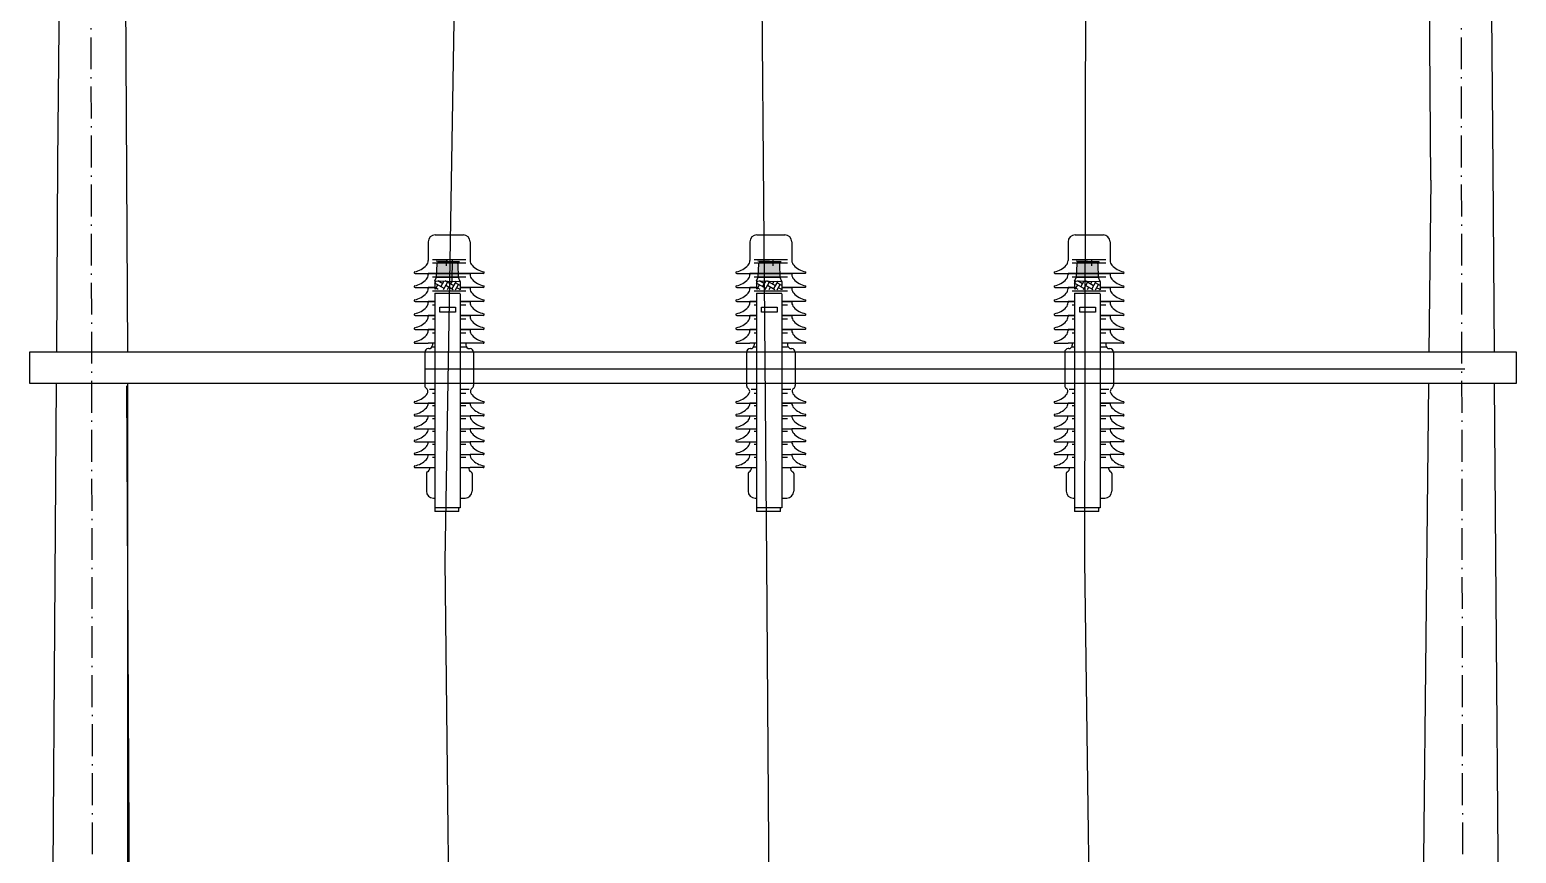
# Model space of a CAD drawing. Header units: inches. Extents: x -246336 to 136055, y -106871 to 69513.
# Drawn here: x -154760 to -151957, y 14351 to 15904 of the extents above; entities that cross this region are included whole.
import ezdxf

# ---------------------------------------------------------------- set-up
doc = ezdxf.new("R2010")
doc.units = ezdxf.units.IN
doc.header["$MEASUREMENT"] = 0
doc.linetypes.add('ACAD_ISO10W100', pattern=[18.5, 12, -3, 0.5, -3])
doc.layers.add('Layer1', color=7, linetype='Continuous')
doc.layers.add('XA-TT1', color=7, linetype='Continuous')

msp = doc.modelspace()

# ---------------------------------------------------------------- hatches: boundary and pattern name
for points in [[(-153952.06, 15461.819, 0.40642035), (-153953.707, 15463.422, -0.00661731), (-153953.663, 15463.422), (-153968.969, 15463.827, -0.00520462), (-153971.719, 15463.9), (-153989.774, 15464.378, 0.42199259), (-153991.465, 15462.731, -0.01423966), (-153991.462, 15462.825), (-153992.926, 15437.153), (-153951.372, 15436.053)], [(-153345.599, 15461.819, 0.40642035), (-153347.245, 15463.422, -0.00661731), (-153347.202, 15463.422), (-153362.508, 15463.827, -0.00520462), (-153365.257, 15463.9), (-153383.313, 15464.378, 0.42199259), (-153385.004, 15462.731, -0.01423966), (-153385.001, 15462.825), (-153386.464, 15437.153), (-153344.911, 15436.053)], [(-152745.824, 15461.819, 0.40642035), (-152747.471, 15463.422, -0.00661731), (-152747.428, 15463.422), (-152762.734, 15463.827, -0.00520462), (-152765.483, 15463.9), (-152783.539, 15464.378, 0.42199259), (-152785.23, 15462.731, -0.01423966), (-152785.227, 15462.825), (-152786.69, 15437.153), (-152745.137, 15436.053)]]:
    msp.add_hatch(color=256).paths.add_polyline_path(points)
h = msp.add_hatch()
h.set_pattern_fill('AR-HBONE', color=256, scale=0.065894, angle=15, style=0)
h.set_pattern_definition([(60, (-186169.705, 3403.415), (-2.4504929, 9.1453639), [20.084613, -6.694871]), (150, (-186166.358, 3409.213), (-2.4504929, 9.1453639), [20.084613, -6.694871])])
h.paths.add_polyline_path([(-153948.326, 15412.949), (-153948.326, 15429.029), (-153996.331, 15430.3), (-153996.331, 15414.22), (-153976.433, 15413.693)])
h = msp.add_hatch()
h.set_pattern_fill('AR-HBONE', color=256, scale=0.065894, angle=15, style=0)
h.set_pattern_definition([(60, (-185563.244, 3403.415), (-2.4504929, 9.1453639), [20.084613, -6.694871]), (150, (-185559.8965, 3409.213), (-2.4504929, 9.1453639), [20.084613, -6.694871])])
h.paths.add_polyline_path([(-153341.865, 15412.949), (-153341.865, 15429.029), (-153389.869, 15430.3), (-153389.869, 15414.22), (-153369.972, 15413.693)])
h = msp.add_hatch()
h.set_pattern_fill('AR-HBONE', color=256, scale=0.065894, angle=15, style=0)
h.set_pattern_definition([(60, (-184963.47, 3403.415), (-2.4504929, 9.1453639), [20.084613, -6.694871]), (150, (-184960.1224, 3409.213), (-2.4504929, 9.1453639), [20.084613, -6.694871])])
h.paths.add_polyline_path([(-152742.091, 15412.949), (-152742.091, 15429.029), (-152790.095, 15430.3), (-152790.095, 15414.22), (-152770.198, 15413.693)])

# ---------------------------------------------------------------- linework, layer by layer
at = {"color": 2, "linetype": 'ACAD_ISO10W100', "ltscale": 5}
for p, q in [((-154645.765, 16721.461), (-154631.871, 8197.879)), ((-152062.793, 16721.461), (-152048.899, 8197.879))]:
    msp.add_line(p, q, dxfattribs=at)
for p, q in [((-154008.506, 15503.467), (-154008.506, 15470.416)), ((-153995.327, 15516.646), (-153942.611, 15516.646)), ((-153942.611, 15516.646), (-153941.914, 15516.628)), ((-153929.432, 15503.467), (-153929.432, 15470.416)), ((-153402.044, 15503.467), (-153402.044, 15470.416)), ((-153388.865, 15516.646), (-153336.15, 15516.646)), ((-153336.15, 15516.646), (-153335.453, 15516.628)), ((-153322.971, 15503.467), (-153322.971, 15470.416)), ((-152802.27, 15503.467), (-152802.27, 15470.416)), ((-152789.091, 15516.646), (-152736.376, 15516.646)), ((-152736.376, 15516.646), (-152735.678, 15516.628)), ((-152723.197, 15503.467), (-152723.197, 15470.416)), ((-154008.506, 15470.416), (-154008.506, 15468.384)), ((-154000.551, 15470.471), (-153937.387, 15470.471)), ((-153929.432, 15470.416), (-153929.432, 15468.384)), ((-153402.044, 15470.416), (-153402.044, 15468.384)), ((-153394.09, 15470.471), (-153330.926, 15470.471)), ((-153322.971, 15470.416), (-153322.971, 15468.384)), ((-152802.27, 15470.416), (-152802.27, 15468.384)), ((-152794.315, 15470.471), (-152731.152, 15470.471)), ((-152723.197, 15470.416), (-152723.197, 15468.384)), ((-154033.266, 15444.058), (-154008.506, 15444.058)), ((-154008.506, 15444.058), (-154008.506, 15442.027)), ((-154008.506, 15444.058), (-153929.432, 15444.058)), ((-153929.432, 15444.058), (-154008.506, 15444.058)), ((-154000.551, 15463.827), (-153937.387, 15463.827)), ((-153993.527, 15467.978), (-153949.822, 15466.821)), ((-153992.927, 15437.133), (-153991.462, 15462.825)), ((-153991.276, 15466.088), (-153949.323, 15464.977)), ((-153989.774, 15464.378), (-153953.663, 15463.422)), ((-153951.372, 15436.053), (-153952.06, 15461.819)), ((-153904.672, 15444.058), (-153929.432, 15444.058)), ((-153929.432, 15444.058), (-153929.432, 15442.027)), ((-153426.805, 15444.058), (-153402.044, 15444.058)), ((-153322.971, 15444.058), (-153402.044, 15444.058)), ((-153402.044, 15444.058), (-153322.971, 15444.058)), ((-153402.044, 15444.058), (-153402.044, 15442.027)), ((-153394.09, 15463.827), (-153330.926, 15463.827)), ((-153387.065, 15467.978), (-153343.361, 15466.821)), ((-153386.465, 15437.133), (-153385.001, 15462.825)), ((-153384.815, 15466.088), (-153342.861, 15464.977)), ((-153383.313, 15464.378), (-153347.202, 15463.422)), ((-153344.911, 15436.053), (-153345.599, 15461.819)), ((-153322.971, 15444.058), (-153322.971, 15442.027)), ((-153298.21, 15444.058), (-153322.971, 15444.058)), ((-152827.031, 15444.058), (-152802.27, 15444.058)), ((-152802.27, 15444.058), (-152802.27, 15442.027)), ((-152723.197, 15444.058), (-152802.27, 15444.058)), ((-152802.27, 15444.058), (-152723.197, 15444.058)), ((-152794.315, 15463.827), (-152731.152, 15463.827)), ((-152787.291, 15467.978), (-152743.586, 15466.821)), ((-152786.691, 15437.133), (-152785.227, 15462.825)), ((-152785.041, 15466.088), (-152743.087, 15464.977)), ((-152783.539, 15464.378), (-152747.428, 15463.422)), ((-152745.137, 15436.053), (-152745.824, 15461.819)), ((-152698.436, 15444.058), (-152723.197, 15444.058)), ((-152723.197, 15444.058), (-152723.197, 15442.027)), ((-154033.266, 15417.701), (-154008.506, 15417.701)), ((-154008.506, 15417.701), (-154008.506, 15415.669)), ((-153996.331, 15417.701), (-154008.506, 15417.701)), ((-154008.506, 15417.701), (-153996.331, 15417.701)), ((-154000.551, 15437.469), (-153937.387, 15437.469)), ((-153996.331, 15430.3), (-153992.917, 15437.153)), ((-153996.331, 15430.3), (-153996.331, 15414.22)), ((-153996.331, 15430.3), (-153948.326, 15429.029)), ((-153992.917, 15437.153), (-153951.372, 15436.053)), ((-153948.326, 15429.029), (-153951.372, 15436.053)), ((-153948.326, 15429.029), (-153948.326, 15412.949)), ((-153948.326, 15417.701), (-153929.432, 15417.701)), ((-153929.432, 15417.701), (-153948.326, 15417.701)), ((-153904.672, 15417.701), (-153929.432, 15417.701)), ((-153929.432, 15417.701), (-153929.432, 15415.669)), ((-153426.805, 15417.701), (-153402.044, 15417.701)), ((-153402.044, 15417.701), (-153389.869, 15417.701)), ((-153389.869, 15417.701), (-153402.044, 15417.701)), ((-153402.044, 15417.701), (-153402.044, 15415.669)), ((-153394.09, 15437.469), (-153330.926, 15437.469)), ((-153389.869, 15430.3), (-153386.456, 15437.153)), ((-153389.869, 15430.3), (-153341.865, 15429.029)), ((-153389.869, 15430.3), (-153389.869, 15414.22)), ((-153386.456, 15437.153), (-153344.911, 15436.053)), ((-153341.865, 15429.029), (-153344.911, 15436.053)), ((-153341.865, 15429.029), (-153341.865, 15412.949)), ((-153322.971, 15417.701), (-153341.865, 15417.701)), ((-153341.865, 15417.701), (-153322.971, 15417.701)), ((-153322.971, 15417.701), (-153322.971, 15415.669)), ((-153298.21, 15417.701), (-153322.971, 15417.701)), ((-152827.031, 15417.701), (-152802.27, 15417.701)), ((-152802.27, 15417.701), (-152790.095, 15417.701)), ((-152790.095, 15417.701), (-152802.27, 15417.701)), ((-152802.27, 15417.701), (-152802.27, 15415.669)), ((-152794.315, 15437.469), (-152731.152, 15437.469)), ((-152790.095, 15430.3), (-152786.682, 15437.153)), ((-152790.095, 15430.3), (-152790.095, 15414.22)), ((-152790.095, 15430.3), (-152742.091, 15429.029)), ((-152786.682, 15437.153), (-152745.137, 15436.053)), ((-152742.091, 15429.029), (-152745.137, 15436.053)), ((-152742.091, 15429.029), (-152742.091, 15412.949)), ((-152723.197, 15417.701), (-152742.091, 15417.701)), ((-152742.091, 15417.701), (-152723.197, 15417.701)), ((-152698.436, 15417.701), (-152723.197, 15417.701)), ((-152723.197, 15417.701), (-152723.197, 15415.669)), ((-154033.266, 15391.343), (-154008.506, 15391.343)), ((-154008.506, 15391.343), (-154008.506, 15389.311)), ((-153996.331, 15391.343), (-154008.506, 15391.343)), ((-154008.506, 15391.343), (-153996.331, 15391.343)), ((-154000.551, 15411.111), (-153937.387, 15411.111)), ((-153996.331, 15406.813), (-153948.326, 15406.813)), ((-153996.331, 15406.813), (-153996.331, 14995.049)), ((-153948.326, 15405.542), (-153948.326, 15038.091)), ((-153948.326, 15391.343), (-153929.432, 15391.343)), ((-153929.432, 15391.343), (-153948.326, 15391.343)), ((-153904.672, 15391.343), (-153929.432, 15391.343)), ((-153929.432, 15391.343), (-153929.432, 15389.311)), ((-153426.805, 15391.343), (-153402.044, 15391.343)), ((-153402.044, 15391.343), (-153389.869, 15391.343)), ((-153389.869, 15391.343), (-153402.044, 15391.343)), ((-153402.044, 15391.343), (-153402.044, 15389.311)), ((-153394.09, 15411.111), (-153330.926, 15411.111)), ((-153389.869, 15406.813), (-153341.865, 15406.813)), ((-153389.869, 15406.813), (-153389.869, 14995.049)), ((-153341.865, 15405.542), (-153341.865, 15038.091)), ((-153322.971, 15391.343), (-153341.865, 15391.343)), ((-153341.865, 15391.343), (-153322.971, 15391.343)), ((-153322.971, 15391.343), (-153322.971, 15389.311)), ((-153298.21, 15391.343), (-153322.971, 15391.343)), ((-152827.031, 15391.343), (-152802.27, 15391.343)), ((-152802.27, 15391.343), (-152790.095, 15391.343)), ((-152790.095, 15391.343), (-152802.27, 15391.343)), ((-152802.27, 15391.343), (-152802.27, 15389.311)), ((-152794.315, 15411.111), (-152731.152, 15411.111)), ((-152790.095, 15406.813), (-152742.091, 15406.813)), ((-152790.095, 15406.813), (-152790.095, 14995.049)), ((-152742.091, 15405.542), (-152742.091, 15038.091)), ((-152723.197, 15391.343), (-152742.091, 15391.343)), ((-152742.091, 15391.343), (-152723.197, 15391.343)), ((-152723.197, 15391.343), (-152723.197, 15389.311)), ((-152698.436, 15391.343), (-152723.197, 15391.343)), ((-154033.266, 15364.985), (-154008.506, 15364.985)), ((-154008.506, 15364.985), (-154008.506, 15362.953)), ((-153996.331, 15364.985), (-154008.506, 15364.985)), ((-154008.506, 15364.985), (-153996.331, 15364.985)), ((-154000.551, 15384.753), (-153996.331, 15384.753)), ((-154000.551, 15358.396), (-153996.331, 15358.396)), ((-153948.326, 15384.753), (-153937.387, 15384.753)), ((-153948.326, 15364.985), (-153929.432, 15364.985)), ((-153929.432, 15364.985), (-153948.326, 15364.985)), ((-153948.326, 15358.396), (-153937.387, 15358.396)), ((-153904.672, 15364.985), (-153929.432, 15364.985)), ((-153929.432, 15364.985), (-153929.432, 15362.953)), ((-153426.805, 15364.985), (-153402.044, 15364.985)), ((-153402.044, 15364.985), (-153389.869, 15364.985)), ((-153389.869, 15364.985), (-153402.044, 15364.985)), ((-153402.044, 15364.985), (-153402.044, 15362.953)), ((-153394.09, 15384.753), (-153389.869, 15384.753)), ((-153394.09, 15358.396), (-153389.869, 15358.396)), ((-153341.865, 15384.753), (-153330.926, 15384.753)), ((-153322.971, 15364.985), (-153341.865, 15364.985)), ((-153341.865, 15364.985), (-153322.971, 15364.985)), ((-153341.865, 15358.396), (-153330.926, 15358.396)), ((-153322.971, 15364.985), (-153322.971, 15362.953)), ((-153298.21, 15364.985), (-153322.971, 15364.985)), ((-152827.031, 15364.985), (-152802.27, 15364.985)), ((-152802.27, 15364.985), (-152790.095, 15364.985)), ((-152790.095, 15364.985), (-152802.27, 15364.985)), ((-152802.27, 15364.985), (-152802.27, 15362.953)), ((-152794.315, 15384.753), (-152790.095, 15384.753)), ((-152794.315, 15358.396), (-152790.095, 15358.396)), ((-152742.091, 15384.753), (-152731.152, 15384.753)), ((-152723.197, 15364.985), (-152742.091, 15364.985)), ((-152742.091, 15364.985), (-152723.197, 15364.985)), ((-152742.091, 15358.396), (-152731.152, 15358.396)), ((-152723.197, 15364.985), (-152723.197, 15362.953)), ((-152698.436, 15364.985), (-152723.197, 15364.985)), ((-154033.266, 15338.627), (-154008.506, 15338.627)), ((-154008.506, 15338.627), (-154008.506, 15336.596)), ((-153996.331, 15338.627), (-154008.506, 15338.627)), ((-154008.506, 15338.627), (-153996.331, 15338.627)), ((-154000.551, 15332.038), (-153996.331, 15332.038)), ((-153948.326, 15338.627), (-153929.432, 15338.627)), ((-153929.432, 15338.627), (-153948.326, 15338.627)), ((-153948.326, 15332.038), (-153937.387, 15332.038)), ((-153904.672, 15338.627), (-153929.432, 15338.627)), ((-153929.432, 15338.627), (-153929.432, 15336.596)), ((-153426.805, 15338.627), (-153402.044, 15338.627)), ((-153402.044, 15338.627), (-153389.869, 15338.627)), ((-153389.869, 15338.627), (-153402.044, 15338.627)), ((-153402.044, 15338.627), (-153402.044, 15336.596)), ((-153394.09, 15332.038), (-153389.869, 15332.038)), ((-153322.971, 15338.627), (-153341.865, 15338.627)), ((-153341.865, 15338.627), (-153322.971, 15338.627)), ((-153341.865, 15332.038), (-153330.926, 15332.038)), ((-153322.971, 15338.627), (-153322.971, 15336.596)), ((-153298.21, 15338.627), (-153322.971, 15338.627)), ((-152827.031, 15338.627), (-152802.27, 15338.627)), ((-152802.27, 15338.627), (-152790.095, 15338.627)), ((-152790.095, 15338.627), (-152802.27, 15338.627)), ((-152802.27, 15338.627), (-152802.27, 15336.596)), ((-152794.315, 15332.038), (-152790.095, 15332.038)), ((-152723.197, 15338.627), (-152742.091, 15338.627)), ((-152742.091, 15338.627), (-152723.197, 15338.627)), ((-152742.091, 15332.038), (-152731.152, 15332.038)), ((-152723.197, 15338.627), (-152723.197, 15336.596)), ((-152698.436, 15338.627), (-152723.197, 15338.627)), ((-154033.266, 15312.27), (-154008.506, 15312.27)), ((-153996.331, 15312.27), (-154008.506, 15312.27)), ((-154007.14, 15302.196), (-154008.264, 15302.196)), ((-154000.551, 15312.27), (-154000.551, 15308.785)), ((-154000.551, 15305.68), (-153996.331, 15305.68)), ((-153929.432, 15312.27), (-153948.326, 15312.27)), ((-153948.326, 15305.68), (-153937.387, 15305.68)), ((-153937.387, 15312.27), (-153937.387, 15308.785)), ((-153930.798, 15302.196), (-153929.674, 15302.196)), ((-153904.672, 15312.27), (-153929.432, 15312.27)), ((-153426.805, 15312.27), (-153402.044, 15312.27)), ((-153389.869, 15312.27), (-153402.044, 15312.27)), ((-153400.679, 15302.196), (-153401.803, 15302.196)), ((-153394.09, 15312.27), (-153394.09, 15308.785)), ((-153394.09, 15305.68), (-153389.869, 15305.68)), ((-153322.971, 15312.27), (-153341.865, 15312.27)), ((-153341.865, 15305.68), (-153330.926, 15305.68)), ((-153330.926, 15312.27), (-153330.926, 15308.785)), ((-153324.336, 15302.196), (-153323.212, 15302.196)), ((-153298.21, 15312.27), (-153322.971, 15312.27)), ((-152827.031, 15312.27), (-152802.27, 15312.27)), ((-152790.095, 15312.27), (-152802.27, 15312.27)), ((-152800.905, 15302.196), (-152802.029, 15302.196)), ((-152794.315, 15312.27), (-152794.315, 15308.785)), ((-152794.315, 15305.68), (-152790.095, 15305.68)), ((-152723.197, 15312.27), (-152742.091, 15312.27)), ((-152742.091, 15305.68), (-152731.152, 15305.68)), ((-152731.152, 15312.27), (-152731.152, 15308.785)), ((-152724.562, 15302.196), (-152723.438, 15302.196)), ((-152698.436, 15312.27), (-152723.197, 15312.27)), ((-154014.854, 15295.606), (-154014.854, 15232.601)), ((-154014.854, 15295.606), (-154014.854, 15232.601)), ((-153923.084, 15295.606), (-153923.084, 15232.601)), ((-153408.392, 15295.606), (-153408.392, 15232.601)), ((-153408.392, 15295.606), (-153408.392, 15232.601)), ((-153316.623, 15295.606), (-153316.623, 15232.601)), ((-152808.618, 15295.606), (-152808.618, 15232.601)), ((-152808.618, 15295.606), (-152808.618, 15232.601)), ((-152716.849, 15295.606), (-152716.849, 15232.601)), ((-154006.379, 15226.011), (-153996.331, 15226.011)), ((-154000.551, 15218.206), (-153996.331, 15218.206)), ((-153948.326, 15226.011), (-153931.559, 15226.011)), ((-153948.326, 15218.206), (-153937.387, 15218.206)), ((-153399.918, 15226.011), (-153389.869, 15226.011)), ((-153394.09, 15218.206), (-153389.869, 15218.206)), ((-153341.865, 15226.011), (-153325.097, 15226.011)), ((-153341.865, 15218.206), (-153330.926, 15218.206)), ((-152800.144, 15226.011), (-152790.095, 15226.011)), ((-152794.315, 15218.206), (-152790.095, 15218.206)), ((-152742.091, 15226.011), (-152725.323, 15226.011)), ((-152742.091, 15218.206), (-152731.152, 15218.206)), ((-154033.266, 15199.654), (-154008.506, 15199.654)), ((-153996.331, 15199.654), (-154008.506, 15199.654)), ((-154008.506, 15199.654), (-153996.331, 15199.654)), ((-154000.551, 15195.096), (-153996.331, 15195.096)), ((-153948.326, 15199.654), (-153929.432, 15199.654)), ((-153929.432, 15199.654), (-153948.326, 15199.654)), ((-153948.326, 15195.096), (-153937.387, 15195.096)), ((-153904.672, 15199.654), (-153929.432, 15199.654)), ((-153426.805, 15199.654), (-153402.044, 15199.654)), ((-153402.044, 15199.654), (-153389.869, 15199.654)), ((-153389.869, 15199.654), (-153402.044, 15199.654)), ((-153394.09, 15195.096), (-153389.869, 15195.096)), ((-153322.971, 15199.654), (-153341.865, 15199.654)), ((-153341.865, 15199.654), (-153322.971, 15199.654)), ((-153341.865, 15195.096), (-153330.926, 15195.096)), ((-153298.21, 15199.654), (-153322.971, 15199.654)), ((-152827.031, 15199.654), (-152802.27, 15199.654)), ((-152802.27, 15199.654), (-152790.095, 15199.654)), ((-152790.095, 15199.654), (-152802.27, 15199.654)), ((-152794.315, 15195.096), (-152790.095, 15195.096)), ((-152723.197, 15199.654), (-152742.091, 15199.654)), ((-152742.091, 15199.654), (-152723.197, 15199.654)), ((-152742.091, 15195.096), (-152731.152, 15195.096)), ((-152698.436, 15199.654), (-152723.197, 15199.654)), ((-154033.266, 15175.328), (-154008.506, 15175.328)), ((-154008.506, 15175.328), (-153996.331, 15175.328)), ((-154000.551, 15170.77), (-153996.331, 15170.77)), ((-153948.326, 15175.328), (-153929.432, 15175.328)), ((-153948.326, 15170.77), (-153937.387, 15170.77)), ((-153904.672, 15175.328), (-153929.432, 15175.328)), ((-153426.805, 15175.328), (-153402.044, 15175.328)), ((-153402.044, 15175.328), (-153389.869, 15175.328)), ((-153394.09, 15170.77), (-153389.869, 15170.77)), ((-153341.865, 15175.328), (-153322.971, 15175.328)), ((-153341.865, 15170.77), (-153330.926, 15170.77)), ((-153298.21, 15175.328), (-153322.971, 15175.328)), ((-152827.031, 15175.328), (-152802.27, 15175.328)), ((-152802.27, 15175.328), (-152790.095, 15175.328)), ((-152794.315, 15170.77), (-152790.095, 15170.77)), ((-152742.091, 15175.328), (-152723.197, 15175.328)), ((-152742.091, 15170.77), (-152731.152, 15170.77)), ((-152698.436, 15175.328), (-152723.197, 15175.328)), ((-154033.266, 15151.001), (-154008.506, 15151.001)), ((-154008.506, 15151.001), (-153996.331, 15151.001)), ((-154000.551, 15146.444), (-153996.331, 15146.444)), ((-153948.326, 15151.001), (-153929.432, 15151.001)), ((-153948.326, 15146.444), (-153937.387, 15146.444)), ((-153904.672, 15151.001), (-153929.432, 15151.001)), ((-153426.805, 15151.001), (-153402.044, 15151.001)), ((-153402.044, 15151.001), (-153389.869, 15151.001)), ((-153394.09, 15146.444), (-153389.869, 15146.444)), ((-153341.865, 15151.001), (-153322.971, 15151.001)), ((-153341.865, 15146.444), (-153330.926, 15146.444)), ((-153298.21, 15151.001), (-153322.971, 15151.001)), ((-152827.031, 15151.001), (-152802.27, 15151.001)), ((-152802.27, 15151.001), (-152790.095, 15151.001)), ((-152794.315, 15146.444), (-152790.095, 15146.444)), ((-152742.091, 15151.001), (-152723.197, 15151.001)), ((-152742.091, 15146.444), (-152731.152, 15146.444)), ((-152698.436, 15151.001), (-152723.197, 15151.001)), ((-154033.266, 15126.675), (-154008.506, 15126.675)), ((-154008.506, 15126.675), (-153996.331, 15126.675)), ((-154000.551, 15122.118), (-153996.331, 15122.118)), ((-153948.326, 15126.675), (-153929.432, 15126.675)), ((-153948.326, 15122.118), (-153937.387, 15122.118)), ((-153904.672, 15126.675), (-153929.432, 15126.675)), ((-153426.805, 15126.675), (-153402.044, 15126.675)), ((-153402.044, 15126.675), (-153389.869, 15126.675)), ((-153394.09, 15122.118), (-153389.869, 15122.118)), ((-153341.865, 15126.675), (-153322.971, 15126.675)), ((-153341.865, 15122.118), (-153330.926, 15122.118)), ((-153298.21, 15126.675), (-153322.971, 15126.675)), ((-152827.031, 15126.675), (-152802.27, 15126.675)), ((-152802.27, 15126.675), (-152790.095, 15126.675)), ((-152794.315, 15122.118), (-152790.095, 15122.118)), ((-152742.091, 15126.675), (-152723.197, 15126.675)), ((-152742.091, 15122.118), (-152731.152, 15122.118)), ((-152698.436, 15126.675), (-152723.197, 15126.675)), ((-154033.266, 15102.349), (-154008.506, 15102.349)), ((-154033.266, 15078.023), (-154008.506, 15078.023)), ((-154008.506, 15102.349), (-153996.331, 15102.349)), ((-154008.506, 15078.023), (-153996.331, 15078.023)), ((-154000.551, 15097.792), (-153996.331, 15097.792)), ((-153948.326, 15102.349), (-153929.432, 15102.349)), ((-153948.326, 15097.792), (-153937.387, 15097.792)), ((-153948.326, 15078.023), (-153929.432, 15078.023)), ((-153904.672, 15102.349), (-153929.432, 15102.349)), ((-153904.672, 15078.023), (-153929.432, 15078.023)), ((-153426.805, 15102.349), (-153402.044, 15102.349)), ((-153426.805, 15078.023), (-153402.044, 15078.023)), ((-153402.044, 15102.349), (-153389.869, 15102.349)), ((-153402.044, 15078.023), (-153389.869, 15078.023)), ((-153394.09, 15097.792), (-153389.869, 15097.792)), ((-153341.865, 15102.349), (-153322.971, 15102.349)), ((-153341.865, 15097.792), (-153330.926, 15097.792)), ((-153341.865, 15078.023), (-153322.971, 15078.023)), ((-153298.21, 15102.349), (-153322.971, 15102.349)), ((-153298.21, 15078.023), (-153322.971, 15078.023)), ((-152827.031, 15102.349), (-152802.27, 15102.349)), ((-152827.031, 15078.023), (-152802.27, 15078.023)), ((-152802.27, 15102.349), (-152790.095, 15102.349)), ((-152802.27, 15078.023), (-152790.095, 15078.023)), ((-152794.315, 15097.792), (-152790.095, 15097.792)), ((-152742.091, 15102.349), (-152723.197, 15102.349)), ((-152742.091, 15097.792), (-152731.152, 15097.792)), ((-152742.091, 15078.023), (-152723.197, 15078.023)), ((-152698.436, 15102.349), (-152723.197, 15102.349)), ((-152698.436, 15078.023), (-152723.197, 15078.023)), ((-154011.969, 15066.86), (-154011.969, 15033.645)), ((-153925.969, 15066.86), (-153925.969, 15033.645)), ((-153405.508, 15066.86), (-153405.508, 15033.645)), ((-153319.507, 15066.86), (-153319.507, 15033.645)), ((-152805.734, 15066.86), (-152805.734, 15033.645)), ((-152719.733, 15066.86), (-152719.733, 15033.645)), ((-153948.326, 15038.091), (-153948.326, 15002.115)), ((-153341.865, 15038.091), (-153341.865, 15002.115)), ((-152742.091, 15038.091), (-152742.091, 15002.115)), ((-153998.79, 15020.466), (-153996.331, 15020.466)), ((-153948.326, 15002.115), (-153996.331, 15001.813)), ((-153950.671, 14995.336), (-153996.331, 14995.049)), ((-153950.671, 14995.336), (-153950.714, 15002.1)), ((-153948.326, 15020.466), (-153939.147, 15020.466)), ((-153392.329, 15020.466), (-153389.869, 15020.466)), ((-153341.865, 15002.115), (-153389.869, 15001.813)), ((-153344.21, 14995.336), (-153389.869, 14995.049)), ((-153344.21, 14995.336), (-153344.252, 15002.1)), ((-153341.865, 15020.466), (-153332.686, 15020.466)), ((-152792.555, 15020.466), (-152790.095, 15020.466)), ((-152742.091, 15002.115), (-152790.095, 15001.813)), ((-152744.436, 14995.336), (-152790.095, 14995.049)), ((-152744.436, 14995.336), (-152744.478, 15002.1)), ((-152742.091, 15020.466), (-152732.912, 15020.466))]:
    msp.add_line(p, q)
at = {"color": 2}
msp.add_line((-154014.854, 15264.104), (-152054.163, 15264.104), dxfattribs=at)
for centre, radius, start, end in [((-153995.327, 15503.467), 13.179, 90, 180), ((-153942.611, 15503.467), 13.179, 0, 90), ((-153388.865, 15503.467), 13.179, 90, 180), ((-153336.15, 15503.467), 13.179, 0, 90), ((-152789.091, 15503.467), 13.179, 90, 180), ((-152736.376, 15503.467), 13.179, 0, 90), ((-154033.266, 15445.706), 1.647, 118.413483, 270), ((-154041.618, 15486.656), 40.22, 280.845948, 317.491336), ((-154021.684, 15468.384), 13.179, 317.491336, 0), ((-154021.684, 15442.027), 13.179, 317.491336, 0), ((-153989.818, 15462.731), 1.647, 88.483447, 176.737713), ((-153966.847, 15595.937), 132.127, 259.345146, 277.621747), ((-153953.707, 15461.775), 1.647, 1.528698, 88.483447), ((-153916.253, 15468.384), 13.179, 180, 222.508664), ((-153916.253, 15442.027), 13.179, 180, 222.508664), ((-153896.32, 15486.656), 40.22, 222.508664, 259.154052), ((-153904.672, 15445.706), 1.647, 270, 61.586517), ((-153426.805, 15445.706), 1.647, 118.413483, 270), ((-153435.157, 15486.656), 40.22, 280.845948, 317.491336), ((-153415.223, 15468.384), 13.179, 317.491336, 0), ((-153415.223, 15442.027), 13.179, 317.491336, 0), ((-153383.356, 15462.731), 1.647, 88.483447, 176.737713), ((-153360.386, 15595.937), 132.127, 259.345146, 277.621747), ((-153347.245, 15461.775), 1.647, 1.528698, 88.483447), ((-153309.792, 15468.384), 13.179, 180, 222.508664), ((-153309.792, 15442.027), 13.179, 180, 222.508664), ((-153289.858, 15486.656), 40.22, 222.508664, 259.154052), ((-153298.21, 15445.706), 1.647, 270, 61.586517), ((-152827.031, 15445.706), 1.647, 118.413483, 270), ((-152835.383, 15486.656), 40.22, 280.845948, 317.491336), ((-152815.449, 15468.384), 13.179, 317.491336, 0), ((-152815.449, 15442.027), 13.179, 317.491336, 0), ((-152783.582, 15462.731), 1.647, 88.483447, 176.737713), ((-152760.612, 15595.937), 132.127, 259.345146, 277.621747), ((-152747.471, 15461.775), 1.647, 1.528698, 88.483447), ((-152710.018, 15468.384), 13.179, 180, 222.508664), ((-152710.018, 15442.027), 13.179, 180, 222.508664), ((-152690.084, 15486.656), 40.22, 222.508664, 259.154052), ((-152698.436, 15445.706), 1.647, 270, 61.586517), ((-154033.266, 15419.348), 1.647, 118.413483, 270), ((-154041.618, 15460.298), 40.22, 280.845948, 317.491336), ((-154021.684, 15415.669), 13.179, 317.491336, 0), ((-153916.253, 15415.669), 13.179, 180, 222.508664), ((-153896.32, 15460.298), 40.22, 222.508664, 259.154052), ((-153904.672, 15419.348), 1.647, 270, 61.586517), ((-153426.805, 15419.348), 1.647, 118.413483, 270), ((-153435.157, 15460.298), 40.22, 280.845948, 317.491336), ((-153415.223, 15415.669), 13.179, 317.491336, 0), ((-153309.792, 15415.669), 13.179, 180, 222.508664), ((-153289.858, 15460.298), 40.22, 222.508664, 259.154052), ((-153298.21, 15419.348), 1.647, 270, 61.586517), ((-152827.031, 15419.348), 1.647, 118.413483, 270), ((-152835.383, 15460.298), 40.22, 280.845948, 317.491336), ((-152815.449, 15415.669), 13.179, 317.491336, 0), ((-152710.018, 15415.669), 13.179, 180, 222.508664), ((-152690.084, 15460.298), 40.22, 222.508664, 259.154052), ((-152698.436, 15419.348), 1.647, 270, 61.586517), ((-154033.266, 15392.99), 1.647, 118.413483, 270), ((-154041.618, 15433.941), 40.22, 280.845948, 317.491336), ((-154021.684, 15389.311), 13.179, 317.491336, 0), ((-153916.253, 15389.311), 13.179, 180, 222.508664), ((-153896.32, 15433.941), 40.22, 222.508664, 259.154052), ((-153904.672, 15392.99), 1.647, 270, 61.586517), ((-153426.805, 15392.99), 1.647, 118.413483, 270), ((-153435.157, 15433.941), 40.22, 280.845948, 317.491336), ((-153415.223, 15389.311), 13.179, 317.491336, 0), ((-153309.792, 15389.311), 13.179, 180, 222.508664), ((-153289.858, 15433.941), 40.22, 222.508664, 259.154052), ((-153298.21, 15392.99), 1.647, 270, 61.586517), ((-152827.031, 15392.99), 1.647, 118.413483, 270), ((-152835.383, 15433.941), 40.22, 280.845948, 317.491336), ((-152815.449, 15389.311), 13.179, 317.491336, 0), ((-152710.018, 15389.311), 13.179, 180, 222.508664), ((-152690.084, 15433.941), 40.22, 222.508664, 259.154052), ((-152698.436, 15392.99), 1.647, 270, 61.586517), ((-154033.266, 15366.633), 1.647, 118.413483, 270), ((-154041.618, 15407.583), 40.22, 280.845948, 317.491336), ((-154021.684, 15362.953), 13.179, 317.491336, 0), ((-153916.253, 15362.953), 13.179, 180, 222.508664), ((-153896.32, 15407.583), 40.22, 222.508664, 259.154052), ((-153904.672, 15366.633), 1.647, 270, 61.586517), ((-153426.805, 15366.633), 1.647, 118.413483, 270), ((-153435.157, 15407.583), 40.22, 280.845948, 317.491336), ((-153415.223, 15362.953), 13.179, 317.491336, 0), ((-153309.792, 15362.953), 13.179, 180, 222.508664), ((-153289.858, 15407.583), 40.22, 222.508664, 259.154052), ((-153298.21, 15366.633), 1.647, 270, 61.586517), ((-152827.031, 15366.633), 1.647, 118.413483, 270), ((-152835.383, 15407.583), 40.22, 280.845948, 317.491336), ((-152815.449, 15362.953), 13.179, 317.491336, 0), ((-152710.018, 15362.953), 13.179, 180, 222.508664), ((-152690.084, 15407.583), 40.22, 222.508664, 259.154052), ((-152698.436, 15366.633), 1.647, 270, 61.586517), ((-154033.266, 15340.275), 1.647, 118.413483, 270), ((-154041.618, 15381.225), 40.22, 280.845948, 317.491336), ((-154021.684, 15336.596), 13.179, 317.491336, 0), ((-153916.253, 15336.596), 13.179, 180, 222.508664), ((-153896.32, 15381.225), 40.22, 222.508664, 259.154052), ((-153904.672, 15340.275), 1.647, 270, 61.586517), ((-153426.805, 15340.275), 1.647, 118.413483, 270), ((-153435.157, 15381.225), 40.22, 280.845948, 317.491336), ((-153415.223, 15336.596), 13.179, 317.491336, 0), ((-153309.792, 15336.596), 13.179, 180, 222.508664), ((-153289.858, 15381.225), 40.22, 222.508664, 259.154052), ((-153298.21, 15340.275), 1.647, 270, 61.586517), ((-152827.031, 15340.275), 1.647, 118.413483, 270), ((-152835.383, 15381.225), 40.22, 280.845948, 317.491336), ((-152815.449, 15336.596), 13.179, 317.491336, 0), ((-152710.018, 15336.596), 13.179, 180, 222.508664), ((-152690.084, 15381.225), 40.22, 222.508664, 259.154052), ((-152698.436, 15340.275), 1.647, 270, 61.586517), ((-154033.266, 15313.917), 1.647, 118.413483, 270), ((-154041.618, 15354.867), 40.22, 280.845948, 317.491336), ((-154008.264, 15295.606), 6.589, 90, 180), ((-154007.14, 15308.785), 6.589, 270, 0), ((-153930.798, 15308.785), 6.589, 180, 270), ((-153929.674, 15295.606), 6.589, 0, 90), ((-153896.32, 15354.867), 40.22, 222.508664, 259.154052), ((-153904.672, 15313.917), 1.647, 270, 61.586517), ((-153426.805, 15313.917), 1.647, 118.413483, 270), ((-153435.157, 15354.867), 40.22, 280.845948, 317.491336), ((-153401.803, 15295.606), 6.589, 90, 180), ((-153400.679, 15308.785), 6.589, 270, 0), ((-153324.336, 15308.785), 6.589, 180, 270), ((-153323.212, 15295.606), 6.589, 0, 90), ((-153289.858, 15354.867), 40.22, 222.508664, 259.154052), ((-153298.21, 15313.917), 1.647, 270, 61.586517), ((-152827.031, 15313.917), 1.647, 118.413483, 270), ((-152835.383, 15354.867), 40.22, 280.845948, 317.491336), ((-152802.029, 15295.606), 6.589, 90, 180), ((-152800.905, 15308.785), 6.589, 270, 0), ((-152724.562, 15308.785), 6.589, 180, 270), ((-152723.438, 15295.606), 6.589, 0, 90), ((-152690.084, 15354.867), 40.22, 222.508664, 259.154052), ((-152698.436, 15313.917), 1.647, 270, 61.586517), ((-154008.264, 15232.601), 6.589, 180, 236.511822), ((-154021.684, 15223.98), 13.179, 317.491336, 338.920331), ((-154015.536, 15221.61), 6.589, 338.920331, 56.511822), ((-153922.402, 15221.61), 6.589, 123.488178, 201.079669), ((-153916.253, 15223.98), 13.179, 201.079669, 222.508664), ((-153929.674, 15232.601), 6.589, 303.488178, 0), ((-153401.803, 15232.601), 6.589, 180, 236.511822), ((-153415.223, 15223.98), 13.179, 317.491336, 338.920331), ((-153409.075, 15221.61), 6.589, 338.920331, 56.511822), ((-153315.941, 15221.61), 6.589, 123.488178, 201.079669), ((-153309.792, 15223.98), 13.179, 201.079669, 222.508664), ((-153323.212, 15232.601), 6.589, 303.488178, 0), ((-152802.029, 15232.601), 6.589, 180, 236.511822), ((-152815.449, 15223.98), 13.179, 317.491336, 338.920331), ((-152809.301, 15221.61), 6.589, 338.920331, 56.511822), ((-152716.166, 15221.61), 6.589, 123.488178, 201.079669), ((-152710.018, 15223.98), 13.179, 201.079669, 222.508664), ((-152723.438, 15232.601), 6.589, 303.488178, 0), ((-154033.266, 15201.301), 1.647, 118.413483, 270), ((-154041.618, 15242.251), 40.22, 280.845948, 317.491336), ((-154041.618, 15217.925), 40.22, 280.845948, 317.491336), ((-154021.684, 15199.654), 13.179, 317.491336, 0), ((-153916.253, 15199.654), 13.179, 180, 222.508664), ((-153896.32, 15242.251), 40.22, 222.508664, 259.154052), ((-153896.32, 15217.925), 40.22, 222.508664, 259.154052), ((-153904.672, 15201.301), 1.647, 270, 61.586517), ((-153426.805, 15201.301), 1.647, 118.413483, 270), ((-153435.157, 15242.251), 40.22, 280.845948, 317.491336), ((-153435.157, 15217.925), 40.22, 280.845948, 317.491336), ((-153415.223, 15199.654), 13.179, 317.491336, 0), ((-153309.792, 15199.654), 13.179, 180, 222.508664), ((-153289.858, 15242.251), 40.22, 222.508664, 259.154052), ((-153289.858, 15217.925), 40.22, 222.508664, 259.154052), ((-153298.21, 15201.301), 1.647, 270, 61.586517), ((-152827.031, 15201.301), 1.647, 118.413483, 270), ((-152835.383, 15242.251), 40.22, 280.845948, 317.491336), ((-152835.383, 15217.925), 40.22, 280.845948, 317.491336), ((-152815.449, 15199.654), 13.179, 317.491336, 0), ((-152710.018, 15199.654), 13.179, 180, 222.508664), ((-152690.084, 15242.251), 40.22, 222.508664, 259.154052), ((-152690.084, 15217.925), 40.22, 222.508664, 259.154052), ((-152698.436, 15201.301), 1.647, 270, 61.586517), ((-154033.266, 15176.975), 1.647, 118.413483, 270), ((-154041.618, 15193.599), 40.22, 280.845948, 317.491336), ((-154021.684, 15175.328), 13.179, 317.491336, 0), ((-153916.253, 15175.328), 13.179, 180, 222.508664), ((-153896.32, 15193.599), 40.22, 222.508664, 259.154052), ((-153904.672, 15176.975), 1.647, 270, 61.586517), ((-153426.805, 15176.975), 1.647, 118.413483, 270), ((-153435.157, 15193.599), 40.22, 280.845948, 317.491336), ((-153415.223, 15175.328), 13.179, 317.491336, 0), ((-153309.792, 15175.328), 13.179, 180, 222.508664), ((-153289.858, 15193.599), 40.22, 222.508664, 259.154052), ((-153298.21, 15176.975), 1.647, 270, 61.586517), ((-152827.031, 15176.975), 1.647, 118.413483, 270), ((-152835.383, 15193.599), 40.22, 280.845948, 317.491336), ((-152815.449, 15175.328), 13.179, 317.491336, 0), ((-152710.018, 15175.328), 13.179, 180, 222.508664), ((-152690.084, 15193.599), 40.22, 222.508664, 259.154052), ((-152698.436, 15176.975), 1.647, 270, 61.586517), ((-154033.266, 15152.649), 1.647, 118.413483, 270), ((-154041.618, 15169.273), 40.22, 280.845948, 317.491336), ((-154021.684, 15151.001), 13.179, 317.491336, 0), ((-153916.253, 15151.001), 13.179, 180, 222.508664), ((-153896.32, 15169.273), 40.22, 222.508664, 259.154052), ((-153904.672, 15152.649), 1.647, 270, 61.586517), ((-153426.805, 15152.649), 1.647, 118.413483, 270), ((-153435.157, 15169.273), 40.22, 280.845948, 317.491336), ((-153415.223, 15151.001), 13.179, 317.491336, 0), ((-153309.792, 15151.001), 13.179, 180, 222.508664), ((-153289.858, 15169.273), 40.22, 222.508664, 259.154052), ((-153298.21, 15152.649), 1.647, 270, 61.586517), ((-152827.031, 15152.649), 1.647, 118.413483, 270), ((-152835.383, 15169.273), 40.22, 280.845948, 317.491336), ((-152815.449, 15151.001), 13.179, 317.491336, 0), ((-152710.018, 15151.001), 13.179, 180, 222.508664), ((-152690.084, 15169.273), 40.22, 222.508664, 259.154052), ((-152698.436, 15152.649), 1.647, 270, 61.586517), ((-154033.266, 15128.323), 1.647, 118.413483, 270), ((-154033.266, 15103.997), 1.647, 118.413483, 270), ((-154041.618, 15144.947), 40.22, 280.845948, 317.491336), ((-154021.684, 15126.675), 13.179, 317.491336, 0), ((-153916.253, 15126.675), 13.179, 180, 222.508664), ((-153896.32, 15144.947), 40.22, 222.508664, 259.154052), ((-153904.672, 15128.323), 1.647, 270, 61.586517), ((-153904.672, 15103.997), 1.647, 270, 61.586517), ((-153426.805, 15128.323), 1.647, 118.413483, 270), ((-153426.805, 15103.997), 1.647, 118.413483, 270), ((-153435.157, 15144.947), 40.22, 280.845948, 317.491336), ((-153415.223, 15126.675), 13.179, 317.491336, 0), ((-153309.792, 15126.675), 13.179, 180, 222.508664), ((-153289.858, 15144.947), 40.22, 222.508664, 259.154052), ((-153298.21, 15128.323), 1.647, 270, 61.586517), ((-153298.21, 15103.997), 1.647, 270, 61.586517), ((-152827.031, 15128.323), 1.647, 118.413483, 270), ((-152827.031, 15103.997), 1.647, 118.413483, 270), ((-152835.383, 15144.947), 40.22, 280.845948, 317.491336), ((-152815.449, 15126.675), 13.179, 317.491336, 0), ((-152710.018, 15126.675), 13.179, 180, 222.508664), ((-152690.084, 15144.947), 40.22, 222.508664, 259.154052), ((-152698.436, 15128.323), 1.647, 270, 61.586517), ((-152698.436, 15103.997), 1.647, 270, 61.586517), ((-154033.266, 15079.671), 1.647, 118.413483, 270), ((-154041.618, 15120.621), 40.22, 280.845948, 317.491336), ((-154021.684, 15102.349), 13.179, 317.491336, 0), ((-154014.048, 15077.373), 8.512, 297.07248, 4.38189), ((-153923.89, 15077.373), 8.512, 175.61811, 242.92752), ((-153916.253, 15102.349), 13.179, 180, 222.508664), ((-153896.32, 15120.621), 40.22, 222.508664, 259.154052), ((-153904.672, 15079.671), 1.647, 270, 61.586517), ((-153426.805, 15079.671), 1.647, 118.413483, 270), ((-153435.157, 15120.621), 40.22, 280.845948, 317.491336), ((-153415.223, 15102.349), 13.179, 317.491336, 0), ((-153407.587, 15077.373), 8.512, 297.07248, 4.38189), ((-153317.428, 15077.373), 8.512, 175.61811, 242.92752), ((-153309.792, 15102.349), 13.179, 180, 222.508664), ((-153289.858, 15120.621), 40.22, 222.508664, 259.154052), ((-153298.21, 15079.671), 1.647, 270, 61.586517), ((-152827.031, 15079.671), 1.647, 118.413483, 270), ((-152835.383, 15120.621), 40.22, 280.845948, 317.491336), ((-152815.449, 15102.349), 13.179, 317.491336, 0), ((-152807.813, 15077.373), 8.512, 297.07248, 4.38189), ((-152717.654, 15077.373), 8.512, 175.61811, 242.92752), ((-152710.018, 15102.349), 13.179, 180, 222.508664), ((-152690.084, 15120.621), 40.22, 222.508664, 259.154052), ((-152698.436, 15079.671), 1.647, 270, 61.586517), ((-154008.675, 15066.86), 3.295, 117.07248, 180), ((-153929.263, 15066.86), 3.295, 0, 62.92752), ((-153402.213, 15066.86), 3.295, 117.07248, 180), ((-153322.802, 15066.86), 3.295, 0, 62.92752), ((-152802.439, 15066.86), 3.295, 117.07248, 180), ((-152723.028, 15066.86), 3.295, 0, 62.92752), ((-153998.79, 15033.645), 13.179, 180, 270), ((-153939.147, 15033.645), 13.179, 270, 0), ((-153392.329, 15033.645), 13.179, 180, 270), ((-153332.686, 15033.645), 13.179, 270, 0), ((-152792.555, 15033.645), 13.179, 180, 270), ((-152732.912, 15033.645), 13.179, 270, 0)]:
    msp.add_arc(centre, radius, start, end)
at = {"layer": 'Layer1'}
for p, q in [((-154580.817, 16288.785), (-154575.497, 15296.329)), ((-154575.497, 15236.269), (-154575.497, 13861.305))]:
    msp.add_line(p, q, dxfattribs=at)
for points in [[(-153986.557, 15380.45), (-153957.041, 15380.45), (-153957.041, 15370.897), (-153986.557, 15370.897)], [(-153380.096, 15380.45), (-153350.579, 15380.45), (-153350.579, 15370.897), (-153380.096, 15370.897)], [(-152780.322, 15380.45), (-152750.805, 15380.45), (-152750.805, 15370.897), (-152780.322, 15370.897)]]:
    msp.add_lwpolyline(points, close=True, dxfattribs=at)
at = {"layer": 'XA-TT1'}
msp.add_line((-152118.541, 15619.577), (-152123.505, 16409.22), dxfattribs=at)
at = {"layer": 'XA-TT1', "color": 2, "flags": 128}
for points in [[(-153385.272, 16636.164), (-153370.876, 14902.189)], [(-153951.864, 16409.22), (-153977.337, 14902.189)], [(-152768.757, 16409.22), (-152771.101, 14902.189)], [(-153974.238, 15470.471), (-153974.423, 15458.162)], [(-153963.63, 15470.471), (-153964.037, 15429.141)], [(-153358.556, 15470.471), (-153358.556, 15458.162)], [(-152757.851, 15470.471), (-152757.921, 15458.162)], [(-153977.337, 14902.189), (-153965.301, 13831.275)], [(-153370.876, 14902.189), (-153363.203, 13828.814)], [(-152771.101, 14902.189), (-152757.111, 13831.129)]]:
    msp.add_lwpolyline(points, dxfattribs=at)
at = {"layer": 'XA-TT1', "color": 7, "flags": 128}
for points in [[(-152001.188, 15642.478), (-152007.746, 16443.541)], [(-154706.453, 15653.656), (-154700.374, 16284.579)], [(-154708.945, 15296.329), (-154706.453, 15653.656)], [(-151998.623, 15296.329), (-152001.188, 15642.478)], [(-152118.541, 15619.577), (-152122.042, 15296.329)], [(-154759.736, 15236.269), (-154759.736, 15296.329), (-154037.787, 15296.329)], [(-154574.456, 15296.329), (-151957.376, 15296.329), (-151957.376, 15236.269), (-154574.056, 15236.269)], [(-154037.787, 15236.269), (-154759.736, 15236.269)], [(-154718.956, 13861.305), (-154709.364, 15236.269)], [(-154577.548, 15232.068), (-154570.364, 13903.108)], [(-152122.693, 15236.269), (-152137.587, 13861.371)], [(-151987.991, 13861.389), (-151998.178, 15236.269)]]:
    msp.add_lwpolyline(points, dxfattribs=at)

doc.saveas('drawing.dxf')
